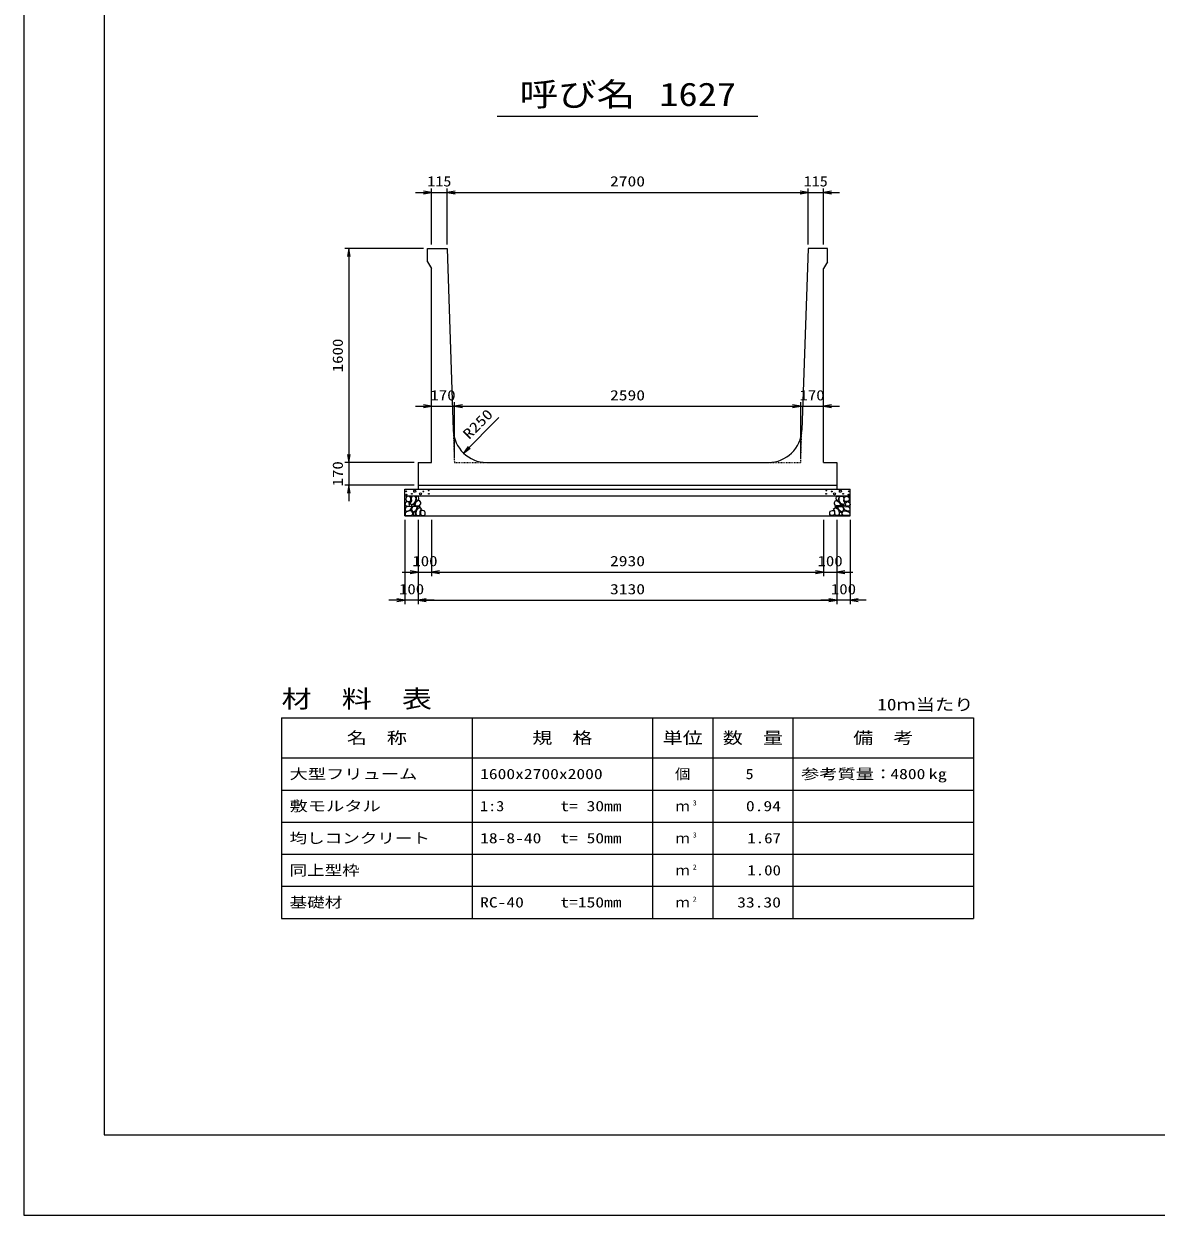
# Model space of a CAD drawing. Units: millimetres at full size. Extents: x 0 to 25230, y 0 to 17820.
# Drawn here: x 0 to 8469, y 0 to 8910 of the extents above; entities that cross this region are included whole.
import ezdxf
from ezdxf.enums import TextEntityAlignment as Align

# ---------------------------------------------------------------- set-up
doc = ezdxf.new("R2010")
doc.units = ezdxf.units.MM
doc.linetypes.add('DASHED_SPACED', pattern=[12, 6, -6])
for name, color, linetype, lineweight in [('0_2', 7, 'Continuous', 25), ('D-DCR-HCHn', 4, 'Continuous', 9), ('D-MTR-FRAM', 7, 'Continuous', 25), ('D-MTR-LINE', 7, 'Continuous', 25), ('D-STR-DIM', 7, 'Continuous', 25), ('D-STR-STRn', 1, 'Continuous', 25), ('D-TTL', 2, 'Continuous', 25), ('D-TTL-TXT', 7, 'Continuous', 25)]:
    doc.layers.add(name, color=color, linetype=linetype, lineweight=lineweight)
doc.layers.add('D-MTR', color=7, linetype='Continuous')
doc.layers.add('D-MTR-TXT', color=7, linetype='Continuous')
doc.styles.add('ＭＳ ゴシック', font='')
doc.styles.get('ＭＳ ゴシック').set_extended_font_data('MS Gothic')

# ---------------------------------------------------------------- blocks, each defined once
blk = doc.blocks.new('open_arrow')
at = {"color": 0, "linetype": 'Continuous', "lineweight": -2}
blk.add_lwpolyline([(7.5, 1.25), (0, 0), (7.5, -1.25)], dxfattribs=at)

msp = doc.modelspace()

# ---------------------------------------------------------------- linework, layer by layer
at = {"layer": '0_2'}
for p, q in [((2950, 5199.663), (2950, 4779.663)), ((3050, 5199.663), (3050, 4779.663)), ((3050, 5199.663), (3050, 4779.663)), ((5980, 5199.663), (5980, 4779.663)), ((2830, 4809.663), (3170, 4809.663)), ((3050, 4809.663), (5980, 4809.663))]:
    msp.add_line(p, q, dxfattribs=at)
at = {"layer": 'D-DCR-HCHn'}
for points in [[(2888.399, 5373.358), (2872.796, 5376.825), (2858.928, 5369.891), (2857.194, 5354.289), (2860.661, 5342.154), (2877.997, 5336.953), (2890.132, 5336.953), (2895.333, 5345.621), (2895.333, 5364.69)], [(2902.267, 5375.092), (2897.067, 5359.49), (2898.8, 5342.154), (2886.665, 5323.084), (2902.267, 5314.416), (2919.603, 5323.084), (2930.005, 5336.953), (2933.472, 5359.49), (2930.005, 5371.625), (2919.603, 5376.825)], [(2935.206, 5371.625), (2935.206, 5350.822), (2943.874, 5345.621), (2952.542, 5350.822), (2954.275, 5362.957), (2952.542, 5373.358), (2940.407, 5376.825)], [(6094.794, 5371.625), (6094.794, 5350.822), (6086.126, 5345.621), (6077.458, 5350.822), (6075.725, 5362.957), (6077.458, 5373.358), (6089.593, 5376.825)], [(6127.733, 5375.092), (6132.933, 5359.49), (6131.2, 5342.154), (6143.335, 5323.084), (6127.733, 5314.416), (6110.397, 5323.084), (6099.995, 5336.953), (6096.528, 5359.49), (6099.995, 5371.625), (6110.397, 5376.825)], [(6141.601, 5373.358), (6157.204, 5376.825), (6171.072, 5369.891), (6172.806, 5354.289), (6169.339, 5342.154), (6152.003, 5336.953), (6139.868, 5336.953), (6134.667, 5345.621), (6134.667, 5364.69)], [(2855.46, 5330.018), (2850.26, 5314.416), (2857.194, 5304.015), (2874.53, 5302.281), (2886.366, 5307.362), (2881.464, 5319.617), (2884.932, 5326.551), (2877.997, 5333.486), (2867.596, 5336.953)], [(2888.366, 5272.419), (2901.208, 5291.681), (2899.603, 5296.497), (2881.946, 5301.312), (2865.894, 5299.707), (2854.658, 5290.076), (2853.052, 5278.84), (2854.658, 5267.604), (2867.499, 5264.393)], [(2894.787, 5232.29), (2906.023, 5237.105), (2909.234, 5253.157), (2902.813, 5264.393), (2891.577, 5267.604), (2877.13, 5265.999), (2861.078, 5259.578), (2853.052, 5249.947), (2853.052, 5238.711), (2857.868, 5232.29), (2877.13, 5233.895)], [(2905.735, 5314.416), (2897.067, 5307.482), (2900.534, 5302.281), (2912.669, 5302.281), (2917.87, 5304.015), (2921.337, 5310.949), (2916.136, 5316.15)], [(2933.311, 5272.419), (2941.337, 5291.681), (2934.916, 5299.707), (2915.654, 5299.707), (2907.628, 5296.497), (2899.603, 5285.261), (2899.603, 5275.63), (2907.628, 5262.788), (2917.259, 5261.183)], [(2930.101, 5237.105), (2930.101, 5256.367), (2922.075, 5261.183), (2914.049, 5256.367), (2912.444, 5245.131), (2914.049, 5235.5), (2925.285, 5232.29)], [(2931.739, 5333.486), (2923.071, 5312.683), (2930.005, 5304.015), (2950.808, 5304.015), (2959.476, 5307.482), (2968.144, 5319.617), (2968.144, 5330.018), (2959.476, 5343.887), (2949.074, 5345.621)], [(2960.599, 5233.895), (2965.415, 5248.342), (2963.81, 5264.393), (2975.046, 5282.05), (2960.599, 5290.076), (2944.548, 5282.05), (2934.916, 5269.209), (2931.706, 5248.342), (2934.916, 5237.105), (2944.548, 5232.29)], [(2957.389, 5290.076), (2965.415, 5296.497), (2962.204, 5301.312), (2950.968, 5301.312), (2946.153, 5299.707), (2942.942, 5293.287), (2947.758, 5288.471)], [(2973.441, 5235.5), (2987.887, 5232.29), (3000.729, 5238.711), (3002.334, 5253.157), (2999.124, 5264.393), (2983.072, 5269.209), (2971.836, 5269.209), (2967.02, 5261.183), (2967.02, 5243.526)], [(6056.559, 5235.5), (6042.113, 5232.29), (6029.271, 5238.711), (6027.666, 5253.157), (6030.876, 5264.393), (6046.928, 5269.209), (6058.164, 5269.209), (6062.98, 5261.183), (6062.98, 5243.526)], [(6069.401, 5233.895), (6064.585, 5248.342), (6066.19, 5264.393), (6054.954, 5282.05), (6069.401, 5290.076), (6085.452, 5282.05), (6095.084, 5269.209), (6098.294, 5248.342), (6095.084, 5237.105), (6085.452, 5232.29)], [(6098.261, 5333.486), (6106.929, 5312.683), (6099.995, 5304.015), (6079.192, 5304.015), (6070.524, 5307.482), (6061.856, 5319.617), (6061.856, 5330.018), (6070.524, 5343.887), (6080.926, 5345.621)], [(6072.611, 5290.076), (6064.585, 5296.497), (6067.796, 5301.312), (6079.032, 5301.312), (6083.847, 5299.707), (6087.058, 5293.287), (6082.242, 5288.471)], [(6096.689, 5272.419), (6088.663, 5291.681), (6095.084, 5299.707), (6114.346, 5299.707), (6122.372, 5296.497), (6130.397, 5285.261), (6130.397, 5275.63), (6122.372, 5262.788), (6112.741, 5261.183)], [(6099.899, 5237.105), (6099.899, 5256.367), (6107.925, 5261.183), (6115.951, 5256.367), (6117.556, 5245.131), (6115.951, 5235.5), (6104.715, 5232.29)], [(6124.265, 5314.416), (6132.933, 5307.482), (6129.466, 5302.281), (6117.331, 5302.281), (6112.13, 5304.015), (6108.663, 5310.949), (6113.864, 5316.15)], [(6135.213, 5232.29), (6123.977, 5237.105), (6120.766, 5253.157), (6127.187, 5264.393), (6138.423, 5267.604), (6152.87, 5265.999), (6168.922, 5259.578), (6176.948, 5249.947), (6176.948, 5238.711), (6172.132, 5232.29), (6152.87, 5233.895)], [(6141.634, 5272.419), (6128.792, 5291.681), (6130.397, 5296.497), (6148.054, 5301.312), (6164.106, 5299.707), (6175.342, 5290.076), (6176.948, 5278.84), (6175.342, 5267.604), (6162.501, 5264.393)], [(6174.54, 5330.018), (6179.74, 5314.416), (6172.806, 5304.015), (6155.47, 5302.281), (6143.634, 5307.362), (6148.536, 5319.617), (6145.068, 5326.551), (6152.003, 5333.486), (6162.404, 5336.953)]]:
    msp.add_lwpolyline(points, close=True, dxfattribs=at)
for centre, radius in [((2860.727, 5413.618), 3), ((2861.869, 5388.573), 3), ((2902.292, 5395.414), 3), ((2923.336, 5413.618), 7.5), ((2966.664, 5394.623), 7.5), ((2987.708, 5412.827), 3), ((3028.131, 5419.669), 3), ((3029.273, 5394.623), 3), ((6000.727, 5394.623), 3), ((6001.869, 5419.669), 3), ((6042.292, 5412.827), 3), ((6063.336, 5394.623), 7.5), ((6106.664, 5413.618), 7.5), ((6127.708, 5395.414), 3), ((6168.131, 5388.573), 3), ((6169.273, 5413.618), 3)]:
    msp.add_circle(centre, radius, dxfattribs=at)
at = {"layer": 'D-MTR-FRAM'}
for p, q in [((1927.5, 3719.663), (7102.5, 3719.663)), ((1927.5, 3719.663), (1927.5, 2219.663)), ((7102.5, 3719.663), (7102.5, 2219.663)), ((1927.5, 2219.663), (7102.5, 2219.663))]:
    msp.add_line(p, q, dxfattribs=at)
at = {"layer": 'D-MTR-LINE'}
for p, q in [((3352.5, 3719.663), (3352.5, 2219.663)), ((4702.5, 3719.663), (4702.5, 2219.663)), ((5152.5, 3719.663), (5152.5, 2219.663)), ((5752.5, 3719.663), (5752.5, 2219.663)), ((1927.5, 3419.663), (7102.5, 3419.663)), ((1927.5, 3179.663), (7102.5, 3179.663)), ((1927.5, 2939.663), (7102.5, 2939.663)), ((1927.5, 2699.663), (7102.5, 2699.663)), ((1927.5, 2459.663), (7102.5, 2459.663))]:
    msp.add_line(p, q, dxfattribs=at)
at = {"layer": 'D-STR-DIM'}
for p, q in [((3050, 7259.663), (3050, 7679.663)), ((3165, 7259.663), (3165, 7679.663)), ((3165, 7259.663), (3165, 7679.663)), ((5865, 7259.663), (5865, 7679.663)), ((5865, 7259.663), (5865, 7679.663)), ((5980, 7259.663), (5980, 7679.663)), ((2930, 7649.663), (3285, 7649.663)), ((3165, 7649.663), (5865, 7649.663)), ((5745, 7649.663), (6100, 7649.663)), ((2990, 7229.663), (2400, 7229.663)), ((2430, 7229.663), (2430, 5629.663)), ((3220, 5659.663), (3220, 6079.663)), ((3220, 5659.663), (3220, 6079.663)), ((5810, 5659.663), (5810, 6079.663)), ((5810, 5659.663), (5810, 6079.663)), ((2930, 6049.663), (3340, 6049.663)), ((3220, 6049.663), (5810, 6049.663)), ((5690, 6049.663), (6100, 6049.663)), ((3287.84, 5699.875), (3553.005, 5965.04)), ((2430, 5749.663), (2430, 5339.663)), ((2920, 5629.663), (2400, 5629.663)), ((2920, 5629.663), (2400, 5629.663)), ((2920, 5459.663), (2400, 5459.663)), ((2850, 5199.663), (2850, 4569.663)), ((2950, 5199.663), (2950, 4569.663)), ((2950, 5199.663), (2950, 4569.663)), ((5980, 5199.663), (5980, 4779.663)), ((6080, 5199.663), (6080, 4569.663)), ((6080, 5199.663), (6080, 4569.663)), ((6080, 5199.663), (6080, 4779.663)), ((6180, 5199.663), (6180, 4569.663)), ((5860, 4809.663), (6200, 4809.663)), ((3070, 4599.663), (2730, 4599.663)), ((2950, 4599.663), (6080, 4599.663)), ((6300, 4599.663), (5960, 4599.663))]:
    msp.add_line(p, q, dxfattribs=at)
at = {"layer": 'D-STR-STRn'}
for p, q in [((3020, 7229.663), (3165, 7229.663)), ((3020, 7129.663), (3020, 7229.663)), ((3165, 7229.663), (3211.701, 5871.074)), ((5865, 7229.663), (5818.299, 5871.074)), ((6010, 7229.663), (5865, 7229.663)), ((6010, 7129.663), (6010, 7229.663)), ((3020, 7129.663), (3050, 7079.663)), ((6010, 7129.663), (5980, 7079.663)), ((3050, 5629.663), (3050, 7079.663)), ((5980, 5629.663), (5980, 7079.663)), ((2950, 5629.663), (2950, 5459.663)), ((2950, 5629.663), (3050, 5629.663)), ((3461.554, 5629.663), (5568.446, 5629.663)), ((5980, 5629.663), (6080, 5629.663)), ((6080, 5629.663), (6080, 5459.663)), ((2950, 5459.663), (6080, 5459.663)), ((2950, 5459.663), (2950, 5429.663)), ((6080, 5459.663), (6080, 5429.663)), ((2850, 5229.663), (2850, 5429.663)), ((2850, 5429.663), (6180, 5429.663)), ((2850, 5379.663), (6180, 5379.663)), ((6180, 5229.663), (6180, 5429.663)), ((2850, 5229.663), (6180, 5229.663))]:
    msp.add_line(p, q, dxfattribs=at)
at = {"layer": 'D-STR-STRn', "color": 2, "linetype": 'DASHED_SPACED'}
for p, q in [((3211.701, 5871.074), (3220, 5629.663)), ((5810, 5629.663), (5818.299, 5871.074)), ((3220, 5629.663), (3461.554, 5629.663)), ((5568.446, 5629.663), (5810, 5629.663))]:
    msp.add_line(p, q, dxfattribs=at)
at = {"layer": 'D-STR-STRn'}
for centre, start, end in [((3461.554, 5879.663), 181.96877, 270), ((5568.446, 5879.663), 270, 358.03123)]:
    msp.add_arc(centre, 250, start, end, dxfattribs=at)
at = {"layer": 'D-TTL'}
for points in [[(0, 0), (25230, 0), (25230, 17820), (0, 17820)], [(600, 600), (24630, 600), (24630, 17220), (600, 17220)]]:
    msp.add_lwpolyline(points, close=True, dxfattribs=at)
at = {"layer": 'D-TTL-TXT'}
msp.add_line((3540, 8219.663), (5490, 8219.663), dxfattribs=at)

# ---------------------------------------------------------------- block references
at = {"layer": '0_2', "xscale": 8, "yscale": 8, "rotation": 180}
for p in [(2950, 4809.663), (5980, 4809.663)]:
    msp.add_blockref('open_arrow', p, dxfattribs=at)
at = {"layer": '0_2', "xscale": 8, "yscale": 8}
msp.add_blockref('open_arrow', (3050, 4809.663), dxfattribs=at)
msp.add_blockref('open_arrow', (3050, 4809.663), dxfattribs=at)
at = {"layer": 'D-STR-DIM', "xscale": 8, "yscale": 8}
for p, rotation in [((3050, 7649.663), 180), ((5865, 7649.663), 180), ((5865, 7649.663), 180), ((2430, 7229.663), 270), ((3050, 6049.663), 180), ((5810, 6049.663), 180), ((5810, 6049.663), 180), ((3287.84, 5699.875), 45), ((2430, 5629.663), 90), ((2430, 5629.663), 90), ((2430, 5459.663), 270), ((5980, 4809.663), 180), ((2850, 4599.663), 180), ((6080, 4599.663), 180), ((6080, 4599.663), 180)]:
    msp.add_blockref('open_arrow', p, dxfattribs=dict(at, rotation=rotation))
for p in [(3165, 7649.663), (3165, 7649.663), (5980, 7649.663), (3220, 6049.663), (3220, 6049.663), (5980, 6049.663), (6080, 4809.663), (2950, 4599.663), (2950, 4599.663), (6180, 4599.663)]:
    msp.add_blockref('open_arrow', p, dxfattribs=at)

# ---------------------------------------------------------------- texts
at = {"layer": '0_2', "style": 'ＭＳ ゴシック'}
for s, width, p in [('100', 1.2, (3000, 4892.163)), ('2930', 1.25, (4515, 4892.163))]:
    msp.add_text(s, height=76.98, dxfattribs=dict(at, width=width)).set_placement(p, align=Align.MIDDLE_CENTER)
at = {"layer": 'D-MTR', "style": 'ＭＳ ゴシック', "width": 1.25}
msp.add_text('材\u3000料\u3000表', height=132, dxfattribs=at).set_placement((1927.5, 3755.663), align=Align.BOTTOM_LEFT)
at = {"layer": 'D-MTR', "style": 'ＭＳ ゴシック', "width": 1.2}
msp.add_text('10ｍ当たり', height=87.98, dxfattribs=at).set_placement((7102.5, 3748.663), align=Align.BOTTOM_RIGHT)
at = {"layer": 'D-MTR-TXT', "style": 'ＭＳ ゴシック'}
for s, height, width, p in [('名\u3000称', 87.98, 1.25, (2640, 3569.663)), ('規\u3000格', 87.98, 1.25, (4027.5, 3569.663)), ('単位', 87.98, 1.25, (4927.5, 3569.663)), ('数\u3000量', 87.98, 1.25, (5452.5, 3569.663)), ('備\u3000考', 87.98, 1.25, (6427.5, 3569.663)), ('個', 76.98, 1.1, (4927.5, 3299.663))]:
    msp.add_text(s, height=height, dxfattribs=dict(at, width=width)).set_placement(p, align=Align.MIDDLE_CENTER)
for s, width, p in [('大型フリューム', 1.3, (1987.5, 3299.663)), ('1600x2700x2000', 1.25, (3412.5, 3299.663)), ('参考質量：    kg', 1.3, (5812.5, 3299.663)), ('敷モルタル', 1.3, (1987.5, 3059.663)), ('1:3', 1.15, (3412.5, 3059.663)), ('t= 30mm', 1.25, (4012.5, 3059.663)), ('均しコンクリート', 1.25, (1987.5, 2819.663)), ('18-8-40', 1.25, (3412.5, 2819.663)), ('t= 50mm', 1.25, (4012.5, 2819.663)), ('同上型枠', 1.25, (1987.5, 2579.663)), ('基礎材', 1.25, (1987.5, 2339.663)), ('RC-40', 1.25, (3412.5, 2339.663)), ('t=150mm', 1.25, (4012.5, 2339.663))]:
    msp.add_text(s, height=76.98, dxfattribs=dict(at, width=width)).set_placement(p, align=Align.MIDDLE_LEFT)
for s, width, p in [('5', 1.15, (5457.83, 3299.663)), ('4800', 1.25, (6742.5, 3299.663)), ('0.94', 1.25, (5662.5, 3059.663)), ('1.67', 1.2, (5662.5, 2819.663)), ('1.00', 1.2, (5662.5, 2579.663)), ('33.30', 1.25, (5662.5, 2339.663))]:
    msp.add_text(s, height=76.98, dxfattribs=dict(at, width=width)).set_placement(p, align=Align.MIDDLE_RIGHT)
for p in [(4927.5, 3059.663), (4927.5, 2819.663), (4927.5, 2579.663), (4927.5, 2339.663)]:
    msp.add_text('ｍ', height=76.98, dxfattribs=at).set_placement(p, align=Align.MIDDLE_CENTER)
at = {"layer": 'D-MTR-TXT', "style": 'ＭＳ ゴシック', "width": 1.15}
for s, p in [('3', (5002.5, 3052.663)), ('3', (5002.5, 2812.663)), ('2', (5002.5, 2572.663)), ('2', (5002.5, 2332.663))]:
    msp.add_text(s, height=38.49, dxfattribs=at).set_placement(p, align=Align.BOTTOM_LEFT)
at = {"layer": 'D-STR-DIM', "style": 'ＭＳ ゴシック'}
for s, width, p in [('115', 1.15, (3107.5, 7732.163)), ('2700', 1.25, (4515, 7732.163)), ('115', 1.15, (5922.5, 7732.163)), ('170', 1.2, (3135, 6132.163)), ('2590', 1.25, (4515, 6132.163)), ('170', 1.2, (5895, 6132.163)), ('100', 1.2, (6030, 4892.163)), ('100', 1.2, (2900, 4682.163)), ('3130', 1.25, (4515, 4682.163)), ('100', 1.2, (6130, 4682.163))]:
    msp.add_text(s, height=76.98, dxfattribs=dict(at, width=width)).set_placement(p, align=Align.MIDDLE_CENTER)
at = {"layer": 'D-STR-DIM', "style": 'ＭＳ ゴシック', "width": 1.2}
for s, p in [('1600', (2347.5, 6429.663)), ('170', (2347.5, 5544.663))]:
    msp.add_text(s, height=76.98, rotation=90, dxfattribs=at).set_placement(p, align=Align.MIDDLE_CENTER)
at = {"layer": 'D-STR-DIM', "style": 'ＭＳ ゴシック', "width": 1.25}
msp.add_text('R250', height=76.98, rotation=45, dxfattribs=at).set_placement((3346.25, 5780.912), align=Align.BOTTOM_LEFT)
at = {"layer": 'D-TTL-TXT', "style": 'ＭＳ ゴシック', "width": 1.2}
for s, p in [('呼び名', (4140, 8242.163)), ('1627', (5040, 8242.163))]:
    msp.add_text(s, height=176, dxfattribs=at).set_placement(p, align=Align.BOTTOM_CENTER)

doc.saveas('drawing.dxf')
